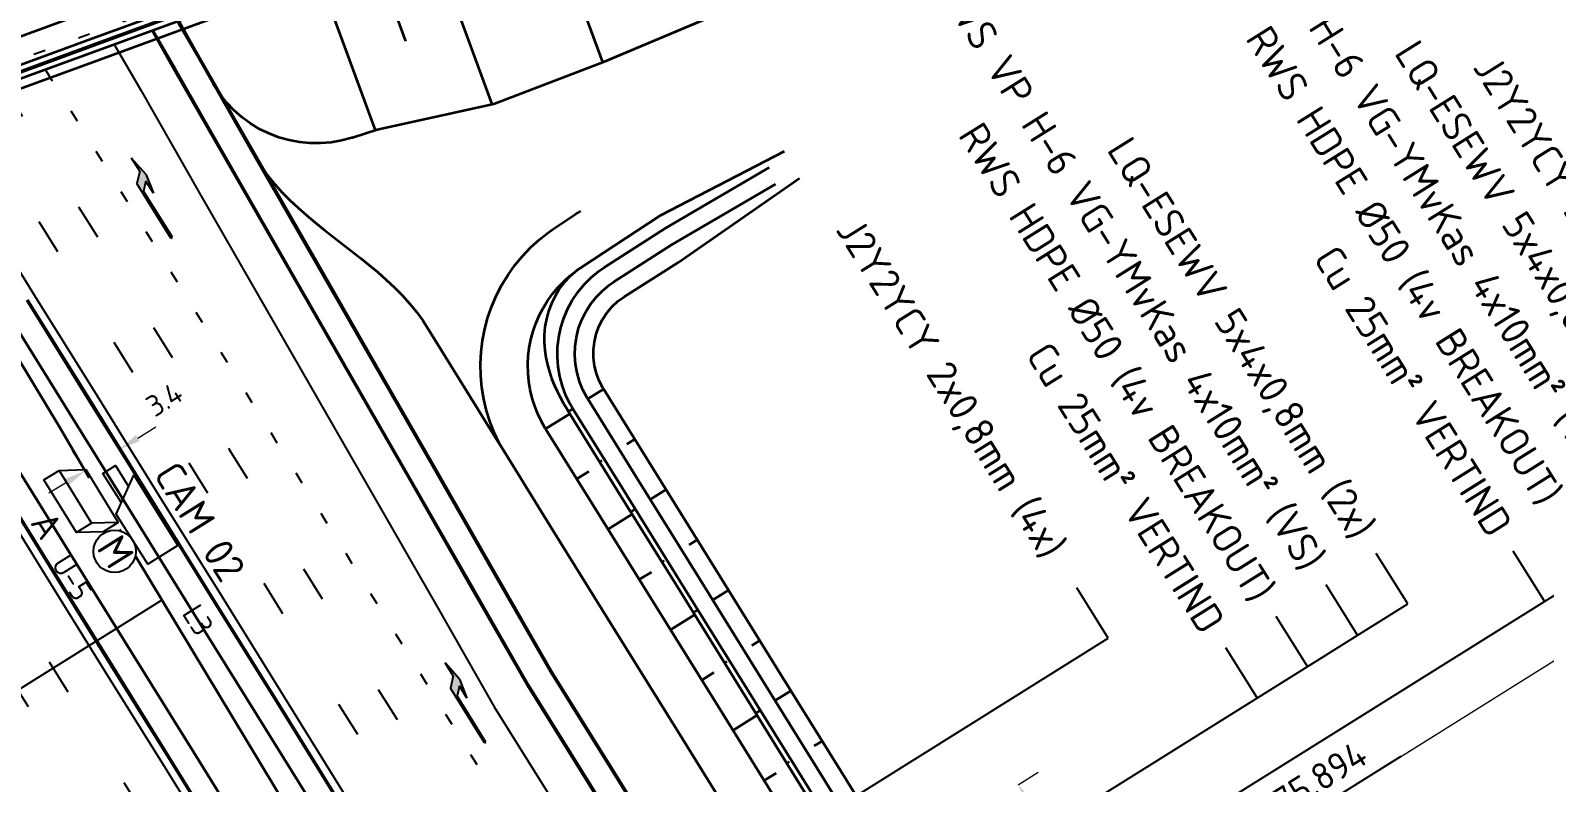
# Model space of a CAD drawing. Header units: metres. Extents: x 134219 to 139178, y 438661 to 444352.
# Drawn here: x 136133.1 to 136261, y 442018.9 to 442082.5 of the extents above; entities that cross this region are included whole.
import ezdxf
from ezdxf.enums import TextEntityAlignment as Align

# ---------------------------------------------------------------- set-up
doc = ezdxf.new("R2010")
doc.units = ezdxf.units.M
doc.linetypes.add('13strp', pattern=[4, 1, -3])
doc.linetypes.add('39strp', pattern=[12, 3, -9])
doc.layers.get('DEFPOINTS').update_dxf_attribs({"color": 193})
for name, color, linetype, lineweight in [('N-WE-AM-KILOMETRERING-S', 7, 'Continuous', 25), ('N-WE-KL-DATA-T18', 1, 'Continuous', 18), ('N-WE-KL-DATA-T25', 7, 'Continuous', 25), ('N-WE-KL-DATA_GLASVEZEL_HULPSTUK-S', 90, 'Continuous', 25), ('N-WE-KL-ET_LS_OV_KABEL-G', 10, 'KL-LS-OV-N', 35), ('N-WE-KL-ET_LS_OV_KABEL-M', 7, 'Continuous', 18), ('N-WE-KL-ET_LS_OV_KABEL-T25', 7, 'Continuous', 25), ('N-WE-KL-MONITORING-S', 10, 'Continuous', 25), ('N-WE-KL-MONITORING-T18', 1, 'Continuous', 25), ('Utd-geleiderail-nw', 8, 'glm a2ee v014$0$f2m40080', 35), ('Utd-ondergr-nw', 8, '13strp', 35), ('X-XX-AL-AANPIJLING-G', 7, 'Continuous', 18), ('X-XX-AL-AANPIJLING-S', 7, 'Continuous', 25)]:
    doc.layers.add(name, color=color, linetype=linetype, lineweight=lineweight)
doc.layers.add('N-WE-KL-MONITORING-T25', color=2, linetype='Continuous')
doc.layers.add('Utd-weg-nw', color=8, linetype='Continuous')
doc.styles.add('ISO18', font='NLCS-ISO.ttf')
doc.styles.add('ISO25', font='NLCS-ISO.ttf')
doc.styles.add('NLCS-ISO', font='NLCS-ISO.ttf')
doc.styles.add('NLCS_18', font='NLCS-ISO.ttf', dxfattribs={"height": 1.8})
doc.linetypes.add('glm a2ee v014$0$f2m40080', pattern='A,2,-1,[160,RTW.shx,S=0.5,R=0,X=0,Y=0],-1', length=4)
doc.linetypes.add('KL-LS-OV-N', pattern='A,4,-1,[103,NLCS.SHX,S=0.75,R=0,X=0,Y=0],-1,4,-1.5,["0V",Standard,S=1,R=0,X=0,Y=-0.5],-3', length=14.5)
doc.dimstyles.new('NLCS_t18_pijl_Dimension_l3_h1', dxfattribs={"dimtxt": 1.8, "dimasz": 1.8, "dimexe": 2, "dimexo": 2, "dimgap": 0.7, "dimtad": 1, "dimdec": 1, "dimzin": 0, "dimdsep": 46, "dimtxsty": 'NLCS_18', "dimcen": 2.5, "dimdle": 2, "dimclrd": 256, "dimclre": 256, "dimclrt": 256, "dimadec": 1, "dimazin": 0, "dimtfac": 1, "dimtdec": 1, "dimtofl": 0, "dimtmove": 1, "dimatfit": 0, "dimfxl": 0, "dimtolj": 1, "dimtzin": 0, "dimlwd": 18, "dimlwe": 18, "dimarcsym": 0})
doc.dimstyles.new('UTD', dxfattribs={"dimtxt": 1.8, "dimasz": 1.8, "dimexe": 0, "dimexo": 0, "dimgap": 0.5, "dimtad": 1, "dimdec": 1, "dimzin": 1, "dimdsep": 46, "dimtxsty": 'ISO18', "dimcen": 2.5, "dimclrd": 256, "dimclre": 256, "dimclrt": 1, "dimadec": 0, "dimazin": 0, "dimtfac": 1, "dimtdec": 1, "dimtmove": 0, "dimatfit": 3, "dimfxl": 0, "dimlwd": -1, "dimlwe": -1, "dimarcsym": 0})

# ---------------------------------------------------------------- blocks, each defined once
blk = doc.blocks.new('Dwm A2 aanvulling$0$pijlre_750')
blk.add_hatch(color=256).paths.add_polyline_path([(5.2, -0.38), (4, -0.38), (5.7, -0.68), (7.5, -0.38), (6.2, -0.38), (5.45, 0.37), (0, 0.37), (0, 0.23), (4.6, 0.23)])
for p, q in [((0, 0.37), (5.45, 0.37)), ((0, 0.37), (0, 0.23)), ((0, 0.23), (4.6, 0.23)), ((5.2, -0.38), (4.6, 0.23)), ((6.2, -0.38), (5.45, 0.37)), ((4, -0.38), (5.2, -0.38)), ((5.7, -0.68), (4, -0.38)), ((5.7, -0.68), (7.5, -0.38)), ((6.2, -0.38), (7.5, -0.38))]:
    blk.add_line(p, q)
blk = doc.blocks.new('SKL-MONITORING_CAMERA_TILT_PAN')
blk.add_lwpolyline([(-3.18, 2.66), (-6.1, 2.66), (-6.1, 3.91), (-4.01, 3.91)])
blk.add_lwpolyline([(2.4, 4.79), (2.4, 1.79), (-2.6, 1.79), (-4.6, 4.79)], close=True)
blk.add_circle((0, 0), 1.79)
at = {"style": 'NLCS-ISO'}
blk.add_text('M', height=2.5, dxfattribs=at).set_placement((-1.1, -1.19))
at = {"layer": 'N-WE-KL-MONITORING-T18', "linetype": 'ByBlock', "style": 'NLCS-ISO'}
blk.add_attdef('GROEPSNUMMER', text='', height=1.8, dxfattribs=at).set_placement((-8.1, -5.79), align=Align.RIGHT)
blk.add_attdef('FASE-AANSLUITING_1', (4.4, -5.79), '', height=1.8, dxfattribs=at)
at = {"layer": 'N-WE-KL-MONITORING-T18', "linetype": 'ByBlock', "style": 'NLCS-ISO', "flags": 1}
for tag, p in [('OMSCHRIJVING_LEGENDA', (-6.1, -13.32)), ('LEVERANCIER', (-6.1, -17.1)), ('LOCATIE', (-6.1, -20.89)), ('TYPE_CAMERA', (-6.1, -24.67)), ('TYPE_PAN/TIL/ZOOM', (-6.1, -28.46)), ('HOOGTE_CAMERAMAST', (-6.1, -32.24)), ('LENGTE_UITHOUDER', (-6.1, -36.02)), ('TYPE_CAMERAMAST', (-6.1, -39.81)), ('BPS-CODERING', (-6.1, -43.59)), ('VOEDINGSPUNT', (-6.1, -47.38)), ('POSITIE_X', (-6.1, -51.16)), ('POSITIE_Y', (-6.1, -54.95)), ('OVERIGE_OPMERKING(EN)_1', (-6.1, -58.73)), ('OVERIGE_OPMERKING(EN)_2', (-6.1, -62.52))]:
    blk.add_attdef(tag, p, '', height=1.8, dxfattribs=at)
at = {"layer": 'N-WE-KL-MONITORING-T25', "linetype": 'ByBlock', "style": 'NLCS-ISO'}
blk.add_attdef('CAMERA-NUMMER', text='', height=2.5, dxfattribs=at).set_placement((-1.85, 3.29), align=Align.MIDDLE)
blk = doc.blocks.new('*D258')
at = {"layer": 'DEFPOINTS', "color": 0, "transparency": 16777216}
for p in [(136140.65, 442047.1), (136137.74, 442045.29), (136137.74, 442045.29)]:
    blk.add_point(p, dxfattribs=at)
at = {"layer": 'N-WE-KL-ET_LS_OV_KABEL-M', "lineweight": 18, "transparency": 16777216}
for p, q in [((136140.65, 442047.1), (136139.59, 442048.8)), ((136137.74, 442045.29), (136136.68, 442046.99))]:
    blk.add_line(p, q, dxfattribs=at)
at = {"layer": 'N-WE-KL-ET_LS_OV_KABEL-M', "linetype": 'Continuous', "lineweight": 18, "transparency": 16777216}
for p, q in [((136142.18, 442048.05), (136143.71, 442049)), ((136136.21, 442044.34), (136134.68, 442043.4))]:
    blk.add_line(p, q, dxfattribs=at)
at = {"layer": 'N-WE-KL-ET_LS_OV_KABEL-M', "transparency": 16777216}
for points in [[(136142.02, 442048.3), (136142.33, 442047.8), (136140.65, 442047.1)], [(136136.05, 442044.6), (136136.37, 442044.09), (136137.74, 442045.29)]]:
    blk.add_solid(points, dxfattribs=at)
at = {"layer": 'N-WE-KL-ET_LS_OV_KABEL-M', "transparency": 16777216, "insert": (136144.43, 442051.33), "char_height": 1.8, "attachment_point": 5, "rotation": 31.8363, "style": 'NLCS_18'}
blk.add_mtext('\\A1;3.4', dxfattribs=at)
blk = doc.blocks.new('*D262')
at = {"layer": 'DEFPOINTS', "color": 0, "transparency": 16777216}
for p in [(136216.55, 442018.76), (136216.55, 442018.76), (136224.58, 442006.14)]:
    blk.add_point(p, dxfattribs=at)
at = {"layer": 'N-WE-KL-ET_LS_OV_KABEL-M', "lineweight": 18, "transparency": 16777216}
for p, q in [((136216.55, 442018.76), (136218.24, 442019.83)), ((136224.58, 442006.14), (136226.27, 442007.22))]:
    blk.add_line(p, q, dxfattribs=at)
at = {"layer": 'N-WE-KL-ET_LS_OV_KABEL-M', "linetype": 'Continuous', "lineweight": 18, "transparency": 16777216}
blk.add_line((136223.61, 442007.66), (136217.51, 442017.24), dxfattribs=at)
at = {"layer": 'N-WE-KL-ET_LS_OV_KABEL-M', "transparency": 16777216}
for points in [[(136217.77, 442017.4), (136217.26, 442017.08), (136216.55, 442018.76)], [(136223.86, 442007.82), (136223.36, 442007.5), (136224.58, 442006.14)]]:
    blk.add_solid(points, dxfattribs=at)
at = {"layer": 'N-WE-KL-ET_LS_OV_KABEL-M', "transparency": 16777216, "insert": (136221.91, 442013.31), "char_height": 1.8, "attachment_point": 5, "rotation": 302.4816, "style": 'NLCS_18'}
blk.add_mtext('\\A1;15.0', dxfattribs=at)
blk = doc.blocks.new('SKL-DATA_GLASVEZEL_KABELPUT_RECHTHOEKIG')
at = {"color": 0, "linetype": 'ByBlock'}
for points in [[(-3.75, -0.87), (-2.62, 1.08), (2.63, 1.08), (1.5, -0.87)], [(2.63, 1.08), (2.63, -0.42), (1.5, -2.37)], [(-3.75, -0.87), (1.5, -0.87), (1.5, -2.37), (-3.75, -2.37), (-3.75, -0.87)]]:
    blk.add_lwpolyline(points, dxfattribs=at)
at = {"layer": 'N-WE-KL-DATA-T18', "linetype": 'ByBlock', "style": 'NLCS-ISO', "flags": 1}
for tag, p in [('OMSCHRIJVING_LEGENDA', (-0.56, -8.32)), ('LOCATIE', (-0.56, -12.11)), ('TYPE_HANDHOLE', (-0.56, -15.89)), ('TYPE_GCO', (-0.56, -19.68)), ('BPS-CODERING', (-0.56, -23.46)), ('POSITIE_X', (-0.56, -27.24)), ('POSITIE_Y', (-0.56, -31.03)), ('OVERIGE_OPMERKING(EN)_1', (-0.56, -34.81)), ('OVERIGE_OPMERKING(EN)_2', (-0.56, -38.6))]:
    blk.add_attdef(tag, p, '', height=1.8, dxfattribs=at)
at = {"layer": 'N-WE-KL-DATA-T25', "linetype": 'ByBlock', "style": 'NLCS-ISO'}
blk.add_attdef('TYPE_SYMBOOL', text='', height=2.5, dxfattribs=at).set_placement((15.35, -0.13), align=Align.MIDDLE_CENTER)
blk = doc.blocks.new('SAL-AM_KILOMETRERING-SO (1)')
blk.add_lwpolyline([(10, 0), (19, 0), (37, 0)])
at = {"style": 'NLCS-ISO'}
blk.add_text('KM', height=2.25, dxfattribs=at).set_placement((21, 1))
blk.add_attdef('KM', (26, 1), '', height=2.25, dxfattribs=at)

msp = doc.modelspace()

# ---------------------------------------------------------------- linework, layer by layer
at = {"layer": 'N-WE-KL-ET_LS_OV_KABEL-G', "flags": 128}
for points, elevation in [([(136094.24, 442107.15), (136098.55, 442110.16), (136116.77, 442080.16), (136135.6, 442048.95), (136138.09, 442044.69)], 2), ([(136140.65, 442040.32), (136140.72, 442040.2)], 2.06), ([(136141.98, 442038.08), (136174.9, 441983.48), (136176.71, 441981.1), (136181.59, 441973.66), (136183.27, 441970.19)], 1.28)]:
    msp.add_lwpolyline(points, dxfattribs=dict(at, elevation=elevation))
at = {"layer": 'Utd-geleiderail-nw', "linetype": 'Continuous', "flags": 128}
for points in [[(136209.82, 441978.08), (136204.11, 441986.29), (136196.11, 441997.78), (136192.95, 442002.88), (136187.67, 442011.37), (136182.4, 442019.87), (136177.14, 442028.33), (136172.19, 442036.97), (136167.21, 442045.65), (136162.23, 442054.34), (136157.25, 442063.02), (136152.28, 442071.7), (136147.3, 442080.38), (136145.84, 442082.93), (136141.63, 442090.26), (136137.34, 442097.74), (136132.37, 442106.42)], [(136131.14, 442058.66), (136136.41, 442050.17), (136141.69, 442041.67), (136146.96, 442033.18), (136152.24, 442024.68), (136157.51, 442016.19), (136162.79, 442007.69), (136168.06, 441999.19), (136173.34, 441990.7), (136178.61, 441982.2), (136183.89, 441973.71), (136189.16, 441965.21), (136194.44, 441956.72), (136199.71, 441948.22), (136204.99, 441939.72), (136210.26, 441931.23), (136228.08, 441898.87)], [(136131.14, 442046.9), (136136.42, 442038.4), (136141.69, 442029.91), (136146.97, 442021.41), (136152.24, 442012.91), (136157.52, 442004.42), (136162.79, 441995.92), (136168.07, 441987.43), (136173.34, 441978.93), (136178.62, 441970.44), (136183.89, 441961.94), (136189.17, 441953.45), (136194.44, 441944.95), (136199.72, 441936.45), (136204.99, 441927.96), (136226.59, 441896.92)]]:
    msp.add_lwpolyline(points, dxfattribs=at)
at = {"layer": 'Utd-ondergr-nw', "linetype": 'Continuous'}
for p, q in [((136153.15, 442086.04), (136082.32, 442060.13)), ((136138.31, 442081.81), (136147.7, 442085.25)), ((136138.52, 442081.24), (136147.91, 442084.68)), ((136148.36, 442083.45), (136138.97, 442080.02)), ((136128.92, 442078.37), (136138.31, 442081.81)), ((136129.13, 442077.81), (136138.52, 442081.24)), ((136138.97, 442080.02), (136129.58, 442076.58))]:
    msp.add_line(p, q, dxfattribs=at)
at = {"layer": 'Utd-ondergr-nw', "linetype": 'Continuous', "flags": 128}
for points in [[(136160.32, 442073.46), (136162.42, 442074.12), (136172.27, 442076.3), (136181.61, 442079.87), (136190.84, 442083.76), (136200.06, 442087.66), (136207.97, 442091.17), (136209.22, 442091.73), (136218.37, 442095.81), (136221.15, 442097.03), (136227.56, 442099.82), (136234.36, 442102.79), (136236.74, 442103.82), (136245.93, 442107.8), (136255.11, 442111.82), (136264.29, 442115.84), (136273.47, 442119.86), (136282.63, 442123.91), (136287.3, 442125.96)], [(136181.46, 442079.81), (136176.58, 442093.15)], [(136076.11, 442061.45), (136081.19, 442063.31), (136090.58, 442066.74), (136099.97, 442070.18), (136108.42, 442073.27), (136109.36, 442073.62), (136118.76, 442077.05), (136128.15, 442080.49), (136137.54, 442083.92), (136146.93, 442087.36), (136155.42, 442090.47)], [(136172.11, 442076.26), (136167.19, 442089.71)], [(136077.58, 442059.06), (136082.14, 442060.73), (136091.53, 442064.16), (136100.92, 442067.6), (136109.37, 442070.69), (136110.31, 442071.03), (136119.7, 442074.47), (136129.09, 442077.9), (136138.48, 442081.34), (136147.87, 442084.78), (136156.8, 442088.04)], [(136164.84, 442081.58), (136162.49, 442087.99)], [(136162.26, 442074.07), (136157.79, 442086.27)], [(136143.45, 442082.4), (136145.27, 442079.21), (136150.25, 442070.53), (136155.23, 442061.85), (136160.21, 442053.17), (136165.18, 442044.49), (136170.16, 442035.81), (136175.14, 442027.13), (136180.41, 442018.64), (136185.69, 442010.14), (136190.96, 442001.64), (136196.24, 441993.15), (136201.51, 441984.65), (136206.79, 441976.16), (136212.06, 441967.66), (136217.34, 441959.17), (136222.61, 441950.67), (136227.89, 441942.17), (136233.16, 441933.68), (136238.44, 441925.18), (136243.71, 441916.69), (136248.99, 441908.19), (136254.26, 441899.7), (136259.54, 441891.2)], [(136143.51, 442082.42), (136145.33, 442079.25), (136150.31, 442070.57), (136155.29, 442061.89), (136160.27, 442053.21), (136165.24, 442044.53), (136170.22, 442035.85), (136175.2, 442027.17), (136180.47, 442018.67), (136185.75, 442010.18), (136191.02, 442001.68), (136196.3, 441993.19), (136201.57, 441984.69), (136206.85, 441976.19), (136212.12, 441967.7), (136217.4, 441959.2), (136222.67, 441950.71), (136227.95, 441942.21), (136233.22, 441933.72), (136238.5, 441925.22), (136243.77, 441916.73), (136249.05, 441908.23), (136254.32, 441899.73), (136259.6, 441891.24)], [(136145.59, 442083.18), (136147.19, 442080.4), (136148.57, 442077.98), (136152.16, 442071.72), (136157.14, 442063.04), (136162.12, 442054.36), (136167.1, 442045.68), (136172.07, 442037), (136177.05, 442028.32), (136182.33, 442019.82), (136187.6, 442011.33)], [(136160.33, 442073.44), (136160.26, 442073.42), (136159.4, 442073.19), (136158.52, 442073.04), (136157.63, 442072.97), (136156.73, 442072.97), (136155.84, 442073.06), (136154.97, 442073.22), (136154.1, 442073.46), (136153.27, 442073.78), (136152.47, 442074.17), (136151.7, 442074.64), (136150.98, 442075.17), (136150.31, 442075.76), (136149.69, 442076.4), (136149.14, 442077.11), (136148.65, 442077.85), (136148.57, 442077.98)], [(136152.16, 442071.72), (136152.64, 442070.95), (136153.18, 442070.21), (136153.75, 442069.5), (136154.38, 442068.81), (136155.03, 442068.15), (136155.72, 442067.51), (136156.43, 442066.88), (136157.17, 442066.27), (136157.92, 442065.66), (136158.68, 442065.06), (136159.45, 442064.47), (136160.21, 442063.87), (136160.97, 442063.28), (136161.72, 442062.67), (136162.46, 442062.06), (136163.17, 442061.43), (136163.86, 442060.79), (136164.52, 442060.13), (136165.14, 442059.44), (136165.72, 442058.73), (136166.25, 442057.99), (136166.73, 442057.22), (136172, 442048.72), (136173.24, 442046.74), (136177.28, 442040.23), (136182.55, 442031.73), (136187.83, 442023.24), (136193.1, 442014.74)], [(136176.63, 442048.85), (136176.29, 442049.45), (136175.98, 442050.1), (136175.71, 442050.76), (136175.5, 442051.44), (136175.33, 442052.13), (136175.21, 442052.84), (136175.15, 442053.55), (136175.13, 442054.26), (136175.17, 442054.98), (136175.25, 442055.69), (136175.39, 442056.39), (136175.58, 442057.08), (136175.81, 442057.75), (136176.09, 442058.41), (136176.42, 442059.04), (136176.8, 442059.65), (136177.21, 442060.23), (136177.67, 442060.78), (136178.16, 442061.29), (136178.69, 442061.77), (136179.25, 442062.21), (136179.54, 442062.41), (136186.36, 442066.89), (136196.8, 442072.31)], [(136178.94, 442050.54), (136178.72, 442050.91), (136178.35, 442051.66), (136178.05, 442052.44), (136177.83, 442053.25), (136177.69, 442054.07), (136177.63, 442054.91), (136177.64, 442055.74), (136177.74, 442056.57), (136177.91, 442057.39), (136178.17, 442058.19), (136178.49, 442058.96), (136178.89, 442059.69), (136179.36, 442060.39), (136179.89, 442061.03), (136180.48, 442061.62), (136181.13, 442062.16), (136181.58, 442062.47), (136186.77, 442065.78), (136195.53, 442070.92)], [(136180.19, 442051.36), (136180.14, 442051.45), (136179.78, 442052.13), (136179.5, 442052.83), (136179.29, 442053.56), (136179.16, 442054.31), (136179.1, 442055.07), (136179.13, 442055.83), (136179.24, 442056.59), (136179.42, 442057.33), (136179.69, 442058.04), (136180.02, 442058.72), (136180.43, 442059.37), (136180.9, 442059.97), (136181.43, 442060.51), (136182.02, 442061), (136182.39, 442061.26), (136187.28, 442064.37), (136196.05, 442069.51)], [(136181.52, 442052.21), (136181.47, 442052.29), (136181.16, 442052.88), (136180.92, 442053.52), (136180.76, 442054.17), (136180.68, 442054.84), (136180.67, 442055.51), (136180.75, 442056.19), (136180.9, 442056.84), (136181.13, 442057.48), (136181.44, 442058.08), (136181.81, 442058.64), (136182.25, 442059.16), (136182.74, 442059.61), (136183.26, 442059.99), (136187.83, 442062.89), (136198.08, 442070.02)], [(136173.24, 442046.74), (136172.75, 442047.58), (136172.32, 442048.48), (136171.95, 442049.41), (136171.64, 442050.37), (136171.41, 442051.34), (136171.25, 442052.32), (136171.15, 442053.32), (136171.13, 442054.32), (136171.18, 442055.32), (136171.3, 442056.31), (136171.49, 442057.29), (136171.75, 442058.26), (136172.08, 442059.2), (136172.48, 442060.12), (136172.94, 442061.01), (136173.46, 442061.86), (136174.04, 442062.67), (136174.68, 442063.44), (136175.37, 442064.16), (136176.11, 442064.83), (136176.9, 442065.45), (136177.3, 442065.73), (136179.17, 442066.98), (136179.61, 442067.24)], [(136179.54, 442062.41), (136179.26, 442062.21), (136178.71, 442061.75), (136178.22, 442061.23), (136177.79, 442060.67), (136177.43, 442060.06), (136177.12, 442059.43), (136176.88, 442058.78), (136176.7, 442058.12), (136176.58, 442057.45), (136176.52, 442056.78), (136176.52, 442056.12), (136176.56, 442055.48), (136176.65, 442054.85), (136176.78, 442054.24), (136176.95, 442053.65), (136177.14, 442053.09), (136177.36, 442052.55), (136177.6, 442052.03), (136177.85, 442051.52), (136178.12, 442051.04), (136178.4, 442050.57), (136178.67, 442050.11), (136182.71, 442043.6), (136187.99, 442035.11), (136193.26, 442026.61), (136198.54, 442018.12)], [(136132.82, 442059.71), (136138.09, 442051.21), (136143.37, 442042.72), (136148.64, 442034.22), (136153.92, 442025.73), (136159.19, 442017.23), (136164.47, 442008.73), (136169.74, 442000.24), (136175.02, 441991.74), (136180.29, 441983.25), (136185.57, 441974.75), (136190.84, 441966.26), (136196.12, 441957.76), (136201.39, 441949.27), (136206.67, 441940.77), (136211.94, 441932.27), (136217.22, 441923.78), (136222.49, 441915.28), (136227.77, 441906.79), (136233.04, 441898.29), (136238.32, 441889.8)], [(136132.88, 442059.74), (136138.15, 442051.25), (136143.43, 442042.75), (136148.7, 442034.26), (136153.98, 442025.76), (136159.25, 442017.27), (136164.53, 442008.77), (136169.8, 442000.28), (136175.08, 441991.78), (136180.35, 441983.28), (136185.63, 441974.79), (136190.9, 441966.29), (136196.18, 441957.8), (136201.45, 441949.3), (136206.73, 441940.81), (136212, 441932.31), (136217.28, 441923.82), (136222.55, 441915.32), (136227.83, 441906.82), (136233.1, 441898.33), (136238.38, 441889.83)], [(136180.19, 442051.36), (136181.53, 442052.19)], [(136180.19, 442051.36), (136184.37, 442044.63), (136189.65, 442036.14), (136194.92, 442027.64), (136200.2, 442019.15), (136205.47, 442010.65), (136210.75, 442002.16), (136216.02, 441993.66), (136221.3, 441985.16), (136226.57, 441976.67), (136231.85, 441968.17), (136237.12, 441959.68), (136242.4, 441951.18), (136247.67, 441942.69), (136252.95, 441934.19), (136258.22, 441925.7), (136263.5, 441917.2), (136268.77, 441908.7), (136274.05, 441900.21), (136279.32, 441891.71)], [(136181.52, 442052.21), (136185.71, 442045.46), (136190.98, 442036.97), (136196.26, 442028.47), (136201.53, 442019.98), (136204.82, 442014.69)], [(136178.67, 442050.11), (136176.63, 442048.85)], [(136178.94, 442050.54), (136178.56, 442050.3)], [(136178.94, 442050.54), (136183.1, 442043.84), (136188.37, 442035.35), (136193.65, 442026.85), (136198.92, 442018.36), (136204.2, 442009.86), (136209.47, 442001.36), (136214.75, 441992.87), (136220.02, 441984.37), (136225.3, 441975.88), (136230.57, 441967.38), (136235.85, 441958.89), (136241.12, 441950.39), (136246.4, 441941.9), (136251.67, 441933.4), (136256.95, 441924.9), (136262.22, 441916.41), (136267.5, 441907.91), (136272.77, 441899.42), (136278.05, 441890.92)], [(136176.63, 442048.85), (136180.68, 442042.34), (136185.95, 442033.84), (136191.23, 442025.35), (136196.5, 442016.85), (136201.78, 442008.36), (136207.05, 441999.86), (136212.33, 441991.37), (136217.6, 441982.87), (136222.88, 441974.37), (136228.15, 441965.88), (136233.43, 441957.38), (136238.7, 441948.89), (136243.97, 441940.39), (136249.25, 441931.9), (136254.52, 441923.4), (136259.8, 441914.9), (136265.07, 441906.41), (136270.35, 441897.91), (136275.62, 441889.42)], [(136183.5, 442047.53), (136184.17, 442047.95)], [(136181.38, 442046.17), (136181.19, 442046.06)], [(136129.4, 442045.82), (136134.68, 442037.32), (136139.95, 442028.82), (136145.23, 442020.33), (136150.5, 442011.83), (136155.78, 442003.34), (136161.05, 441994.84), (136166.33, 441986.35), (136171.6, 441977.85), (136176.88, 441969.36), (136182.15, 441960.86), (136187.43, 441952.36), (136192.7, 441943.87), (136197.98, 441935.37), (136203.25, 441926.88), (136208.53, 441918.38), (136213.8, 441909.89), (136219.08, 441901.39), (136224.35, 441892.9)], [(136129.46, 442045.85), (136134.74, 442037.36), (136140.01, 442028.86), (136145.29, 442020.37), (136150.56, 442011.87), (136155.84, 442003.37), (136161.11, 441994.88), (136166.39, 441986.38), (136171.66, 441977.89), (136176.94, 441969.39), (136182.21, 441960.9), (136187.49, 441952.4), (136192.76, 441943.91), (136198.04, 441935.41), (136203.31, 441926.91), (136208.59, 441918.42), (136213.86, 441909.92), (136219.14, 441901.43), (136224.41, 441892.93)], [(136180.29, 442045.23), (136179.27, 442044.6)], [(136185.47, 442042.87), (136186.81, 442043.7)], [(136183.95, 442041.62), (136181.91, 442040.35)], [(136184.21, 442042.05), (136183.83, 442041.81)], [(136188.77, 442039.03), (136189.44, 442039.45)], [(136186.66, 442037.68), (136186.47, 442037.56)], [(136185.57, 442036.74), (136184.55, 442036.1)], [(136190.74, 442034.37), (136192.08, 442035.2)], [(136189.49, 442033.55), (136189.11, 442033.31)], [(136189.22, 442033.12), (136187.18, 442031.86)], [(136194.05, 442030.54), (136194.72, 442030.95)], [(136190.84, 442028.24), (136189.82, 442027.61)], [(136191.93, 442029.18), (136191.74, 442029.06)], [(136196.02, 442025.88), (136197.36, 442026.71)], [(136194.5, 442024.63), (136192.46, 442023.36)], [(136194.76, 442025.05), (136194.38, 442024.82)], [(136199.32, 442022.04), (136199.99, 442022.46)], [(136197.21, 442020.69), (136197.02, 442020.57)], [(136196.12, 442019.75), (136195.1, 442019.11)]]:
    msp.add_lwpolyline(points, dxfattribs=at)
at = {"layer": 'Utd-weg-nw', "linetype": '13strp', "flags": 128}
for points in [[(136077.07, 442059.88), (136081.81, 442061.62), (136091.2, 442065.05), (136100.59, 442068.49), (136109.04, 442071.58), (136109.98, 442071.92), (136119.37, 442075.36), (136128.77, 442078.8), (136138.16, 442082.23), (136147.55, 442085.67), (136156.32, 442088.88)], [(136134.43, 442079.1), (136137.39, 442074.32), (136142.67, 442065.82), (136147.94, 442057.33), (136153.22, 442048.83), (136158.49, 442040.34), (136163.77, 442031.84), (136169.04, 442023.35), (136174.32, 442014.85), (136179.59, 442006.35), (136184.87, 441997.86), (136190.14, 441989.36), (136195.42, 441980.87), (136200.69, 441972.37), (136205.97, 441963.88), (136211.24, 441955.38), (136216.52, 441946.89), (136221.79, 441938.39), (136227.07, 441929.89), (136232.34, 441921.4), (136237.62, 441912.9), (136242.89, 441904.41), (136248.17, 441895.91), (136253.44, 441887.42), (136258.72, 441878.92), (136263.99, 441870.43), (136269.27, 441861.93), (136274.54, 441853.43), (136279.82, 441844.94), (136285.09, 441836.44), (136290.37, 441827.95), (136295.64, 441819.45), (136300.92, 441810.96), (136306.19, 441802.46), (136311.47, 441793.97), (136316.74, 441785.47), (136322.02, 441776.97), (136327.29, 441768.48), (136332.57, 441759.98), (136337.84, 441751.49), (136343.12, 441742.99), (136348.39, 441734.5), (136353.67, 441726), (136358.94, 441717.5), (136364.22, 441709.01), (136369.49, 441700.51), (136374.77, 441692.02), (136380.04, 441683.52), (136385.32, 441675.03), (136390.59, 441666.53), (136395.87, 441658.04), (136401.14, 441649.54), (136406.42, 441641.04), (136411.69, 441632.55), (136416.97, 441624.05), (136422.24, 441615.56), (136427.52, 441607.06), (136432.79, 441598.57)]]:
    msp.add_lwpolyline(points, dxfattribs=at)
at = {"layer": 'Utd-weg-nw', "linetype": 'Continuous', "flags": 128}
for points in [[(136140.26, 442081.23), (136142.43, 442077.44), (136147.41, 442068.76), (136152.38, 442060.08), (136157.36, 442051.4), (136162.34, 442042.72), (136167.32, 442034.04), (136172.29, 442025.36), (136177.57, 442016.87), (136182.84, 442008.37), (136188.12, 441999.88), (136193.39, 441991.38), (136198.67, 441982.89), (136203.94, 441974.39), (136209.22, 441965.89), (136214.49, 441957.4), (136219.77, 441948.9), (136225.04, 441940.41), (136230.32, 441931.91), (136235.59, 441923.42), (136240.87, 441914.92), (136246.14, 441906.43), (136251.42, 441897.93), (136256.69, 441889.43)], [(136128.2, 442068.61), (136133.47, 442060.11), (136138.75, 442051.62), (136144.02, 442043.12), (136149.3, 442034.63), (136154.57, 442026.13), (136159.85, 442017.64), (136165.12, 442009.14), (136170.4, 442000.64), (136175.67, 441992.15), (136180.95, 441983.65), (136186.22, 441975.16), (136191.5, 441966.66), (136196.77, 441958.17), (136202.05, 441949.67), (136207.32, 441941.18), (136212.6, 441932.68), (136217.87, 441924.18), (136223.15, 441915.69), (136228.42, 441907.19), (136233.7, 441898.7), (136238.97, 441890.2)], [(136128.81, 442045.45), (136134.08, 442036.95), (136139.36, 442028.46), (136144.63, 442019.96), (136149.91, 442011.46), (136155.18, 442002.97), (136160.46, 441994.47), (136165.73, 441985.98), (136171.01, 441977.48), (136176.28, 441968.99), (136181.56, 441960.49), (136186.83, 441952), (136192.11, 441943.5), (136197.38, 441935), (136202.66, 441926.51), (136207.93, 441918.01), (136213.21, 441909.52), (136218.48, 441901.02), (136223.76, 441892.53)]]:
    msp.add_lwpolyline(points, dxfattribs=at)
at = {"layer": 'Utd-weg-nw', "linetype": '39strp', "flags": 128}
for points in [[(136130.85, 442077.79), (136134.23, 442072.35), (136139.51, 442063.86), (136144.78, 442055.36), (136150.05, 442046.87), (136155.33, 442038.37), (136160.6, 442029.88), (136165.88, 442021.38), (136171.15, 442012.89), (136176.43, 442004.39), (136181.7, 441995.89), (136186.98, 441987.4), (136192.25, 441978.9), (136197.53, 441970.41), (136202.8, 441961.91), (136208.08, 441953.42), (136213.35, 441944.92), (136218.63, 441936.43), (136223.9, 441927.93), (136229.18, 441919.43), (136234.45, 441910.94), (136239.73, 441902.44), (136245, 441893.95), (136250.28, 441885.45), (136255.55, 441876.96), (136260.83, 441868.46), (136266.1, 441859.96), (136271.38, 441851.47), (136276.65, 441842.97), (136281.93, 441834.48), (136287.2, 441825.98), (136292.48, 441817.49), (136297.75, 441808.99), (136303.03, 441800.5), (136308.3, 441792), (136313.58, 441783.5), (136318.85, 441775.01), (136324.13, 441766.51), (136329.4, 441758.02), (136334.68, 441749.52), (136339.95, 441741.03), (136345.23, 441732.53), (136350.5, 441724.04), (136355.78, 441715.54), (136361.05, 441707.04), (136366.33, 441698.55), (136371.6, 441690.05), (136376.88, 441681.56), (136382.15, 441673.06), (136387.43, 441664.57), (136392.7, 441656.07), (136397.98, 441647.58), (136403.25, 441639.08), (136408.53, 441630.58), (136413.8, 441622.09), (136419.08, 441613.59), (136424.35, 441605.1), (136429.63, 441596.6)], [(136127.5, 442076.56), (136131.26, 442070.51), (136136.53, 442062.01), (136141.81, 442053.52), (136147.08, 442045.02), (136152.36, 442036.53), (136157.63, 442028.03), (136162.91, 442019.53), (136168.18, 442011.04), (136173.46, 442002.54), (136178.73, 441994.05), (136184.01, 441985.55), (136189.28, 441977.06), (136194.56, 441968.56), (136199.83, 441960.07), (136205.11, 441951.57), (136210.38, 441943.07), (136215.66, 441934.58), (136220.93, 441926.08), (136226.21, 441917.59), (136231.48, 441909.09), (136236.76, 441900.6), (136242.03, 441892.1), (136247.31, 441883.61), (136252.58, 441875.11), (136257.86, 441866.61), (136263.13, 441858.12), (136268.4, 441849.62), (136273.68, 441841.13), (136278.95, 441832.63), (136284.23, 441824.14), (136289.5, 441815.64), (136294.78, 441807.15), (136300.05, 441798.65), (136305.33, 441790.15), (136310.6, 441781.66), (136315.88, 441773.16), (136321.15, 441764.67), (136326.43, 441756.17), (136331.7, 441747.68), (136336.98, 441739.18), (136342.25, 441730.68), (136347.53, 441722.19), (136352.8, 441713.69), (136358.08, 441705.2), (136363.35, 441696.7), (136368.63, 441688.21), (136373.9, 441679.71), (136379.18, 441671.22), (136384.45, 441662.72), (136389.73, 441654.22), (136395, 441645.73), (136400.28, 441637.23), (136405.55, 441628.74), (136410.83, 441620.24), (136416.1, 441611.75), (136421.38, 441603.25), (136426.65, 441594.76)], [(136109.37, 442069.93), (136109.93, 442069.03), (136115.2, 442060.54), (136120.47, 442052.04), (136125.75, 442043.55), (136131.02, 442035.05), (136136.3, 442026.56), (136141.57, 442018.06), (136146.85, 442009.57), (136152.12, 442001.07), (136157.4, 441992.57), (136162.67, 441984.08), (136167.95, 441975.58), (136173.22, 441967.09), (136178.5, 441958.59), (136183.77, 441950.1), (136189.05, 441941.6), (136194.32, 441933.1), (136199.6, 441924.61), (136204.87, 441916.11), (136210.15, 441907.62), (136215.42, 441899.12), (136220.7, 441890.63), (136225.97, 441882.13), (136231.25, 441873.64), (136236.52, 441865.14), (136241.8, 441856.64), (136247.07, 441848.15), (136252.35, 441839.65), (136257.62, 441831.16), (136262.9, 441822.66), (136268.17, 441814.17), (136273.45, 441805.67), (136278.72, 441797.18), (136284, 441788.68), (136289.27, 441780.18), (136294.55, 441771.69), (136299.82, 441763.19), (136305.1, 441754.7), (136310.37, 441746.2), (136315.65, 441737.71), (136320.92, 441729.21), (136326.2, 441720.72), (136331.47, 441712.22), (136336.75, 441703.72), (136342.02, 441695.23), (136347.3, 441686.73), (136352.57, 441678.24), (136357.85, 441669.74), (136363.12, 441661.25), (136368.4, 441652.75), (136373.67, 441644.25), (136378.95, 441635.76), (136384.22, 441627.26), (136389.5, 441618.77), (136394.77, 441610.27), (136400.05, 441601.78), (136405.32, 441593.28), (136410.6, 441584.79), (136415.87, 441576.29), (136421.15, 441567.79), (136426.42, 441559.3), (136431.7, 441550.8), (136436.97, 441542.31), (136442.25, 441533.81), (136447.52, 441525.32), (136452.8, 441516.82), (136458.07, 441508.33), (136463.35, 441499.83), (136468.62, 441491.33), (136473.9, 441482.84), (136479.17, 441474.34), (136484.45, 441465.85), (136489.72, 441457.35), (136495, 441448.86), (136500.27, 441440.36), (136505.55, 441431.87), (136510.82, 441423.37), (136516.1, 441414.87), (136521.37, 441406.38), (136526.64, 441397.88), (136531.92, 441389.39), (136537.19, 441380.89), (136542.47, 441372.4), (136547.74, 441363.9), (136553.02, 441355.4), (136558.29, 441346.91), (136563.57, 441338.41), (136568.84, 441329.92), (136574.12, 441321.42), (136579.39, 441312.93), (136584.67, 441304.43), (136589.94, 441295.94), (136595.22, 441287.44), (136600.49, 441278.94), (136605.77, 441270.45), (136611.04, 441261.95), (136616.32, 441253.46), (136621.59, 441244.96), (136626.87, 441236.47), (136632.14, 441227.97), (136637.42, 441219.48), (136642.69, 441210.98), (136647.97, 441202.48), (136653.24, 441193.99), (136658.52, 441185.49), (136663.79, 441177), (136669.07, 441168.5), (136674.34, 441160.01), (136679.62, 441151.51), (136684.89, 441143.02), (136690.17, 441134.52), (136695.44, 441126.02), (136700.72, 441117.53), (136705.99, 441109.03), (136711.27, 441100.54), (136716.54, 441092.04), (136721.82, 441083.55), (136726.27, 441076.38), (136727.09, 441075.05), (136732.37, 441066.55), (136737.65, 441058.06), (136742.95, 441049.56), (136748.25, 441041.07), (136753.57, 441032.58), (136758.91, 441024.1), (136764.28, 441015.63), (136769.67, 441007.17), (136775.09, 440998.73), (136780.54, 440990.3), (136786.03, 440981.89), (136791.55, 440973.51), (136797.13, 440965.15), (136802.74, 440956.81), (136805.57, 440952.65), (136808.41, 440948.5), (136814.13, 440940.23), (136817.07, 440936.02), (136819.9, 440931.99), (136825.73, 440923.78), (136831.61, 440915.62), (136837.55, 440907.5), (136843.54, 440899.41), (136849.59, 440891.37), (136855.69, 440883.36), (136861.84, 440875.4), (136868.05, 440867.48), (136874.3, 440859.6), (136880.61, 440851.76), (136886.98, 440843.96), (136893.39, 440836.21), (136899.86, 440828.5), (136906.37, 440820.83), (136912.94, 440813.21), (136919.56, 440805.63), (136926.23, 440798.09), (136932.95, 440790.6), (136939.72, 440783.15), (136941.33, 440781.4), (136946.53, 440775.75), (136953.4, 440768.4), (136960.3, 440761.09), (136967.24, 440753.82), (136974.22, 440746.59), (136981.22, 440739.4), (136988.26, 440732.23), (136995.32, 440725.1), (137002.41, 440718), (137009.51, 440710.92), (137016.63, 440703.87), (137023.77, 440696.83), (137030.91, 440689.81), (137038.07, 440682.81), (137045.23, 440675.82), (137046.66, 440674.42), (137052.39, 440668.83), (137058.86, 440662.52), (137059.55, 440661.85), (137066.71, 440654.87), (137073.88, 440647.89), (137081.04, 440640.91), (137088.2, 440633.93), (137095.36, 440626.95), (137100.37, 440622.07), (137102.52, 440619.97), (137109.68, 440612.99), (137116.84, 440606.01), (137124.01, 440599.03), (137131.17, 440592.05), (137138.33, 440585.07), (137145.49, 440578.09), (137152.65, 440571.11), (137159.81, 440564.14), (137166.97, 440557.16), (137174.14, 440550.18), (137181.3, 440543.2), (137188.46, 440536.22), (137195.62, 440529.24), (137202.78, 440522.26), (137209.94, 440515.28), (137217.1, 440508.3), (137224.27, 440501.32), (137231.43, 440494.34), (137238.59, 440487.36), (137245.75, 440480.38), (137252.91, 440473.4), (137260.07, 440466.42), (137267.24, 440459.44), (137274.4, 440452.46), (137281.56, 440445.48), (137288.72, 440438.5), (137295.88, 440431.53), (137303.04, 440424.55), (137310.2, 440417.57), (137317.37, 440410.59), (137324.53, 440403.61), (137331.69, 440396.63), (137338.85, 440389.65), (137340.48, 440388.06), (137346.01, 440382.67), (137353.17, 440375.69), (137360.33, 440368.71), (137367.5, 440361.73), (137374.66, 440354.75), (137381.82, 440347.77), (137388.98, 440340.79), (137396.14, 440333.81), (137403.3, 440326.83), (137410.46, 440319.85), (137417.63, 440312.87), (137424.79, 440305.89), (137431.95, 440298.92), (137439.11, 440291.94), (137446.27, 440284.96), (137453.43, 440277.98), (137460.59, 440271), (137467.76, 440264.02), (137474.92, 440257.04), (137482.08, 440250.06), (137489.24, 440243.08), (137496.4, 440236.1), (137503.56, 440229.12), (137510.73, 440222.14), (137517.89, 440215.16), (137525.05, 440208.18), (137532.21, 440201.2), (137539.37, 440194.22), (137546.53, 440187.24), (137550.76, 440183.13), (137553.69, 440180.26), (137560.86, 440173.28), (137568.02, 440166.3), (137575.18, 440159.33), (137582.34, 440152.35), (137589.5, 440145.37), (137596.66, 440138.39), (137603.82, 440131.41), (137610.99, 440124.43), (137618.15, 440117.45), (137625.31, 440110.47), (137632.47, 440103.49), (137639.63, 440096.51), (137646.79, 440089.53), (137653.95, 440082.55), (137661.12, 440075.57), (137668.28, 440068.59), (137675.44, 440061.61), (137682.6, 440054.63), (137689.76, 440047.65), (137696.92, 440040.67), (137697.5, 440040.12), (137704.09, 440033.69), (137711.25, 440026.72), (137718.41, 440019.74), (137725.57, 440012.76), (137732.73, 440005.78), (137739.89, 439998.8), (137747.05, 439991.82), (137754.22, 439984.84), (137761.38, 439977.86), (137768.54, 439970.88), (137775.7, 439963.9), (137782.86, 439956.92), (137790.02, 439949.94), (137797.18, 439942.96), (137804.35, 439935.98), (137811.51, 439929), (137818.67, 439922.02), (137825.83, 439915.04), (137832.99, 439908.06), (137840.15, 439901.08), (137847.31, 439894.1), (137854.48, 439887.13), (137861.64, 439880.15), (137868.8, 439873.17), (137875.96, 439866.19)], [(136106.01, 442068.7), (136106.95, 442067.19), (136112.23, 442058.69), (136117.5, 442050.2), (136122.78, 442041.7), (136128.05, 442033.21), (136133.33, 442024.71), (136138.6, 442016.21), (136143.88, 442007.72), (136149.15, 441999.22), (136154.43, 441990.73), (136159.7, 441982.23), (136164.98, 441973.74), (136170.25, 441965.24), (136175.53, 441956.75), (136180.8, 441948.25), (136186.08, 441939.75), (136191.35, 441931.26), (136196.63, 441922.76), (136201.9, 441914.27), (136207.18, 441905.77), (136212.45, 441897.28), (136217.73, 441888.78), (136223, 441880.29), (136228.28, 441871.79), (136233.55, 441863.29), (136238.82, 441854.8), (136244.1, 441846.3), (136249.37, 441837.81), (136254.65, 441829.31), (136259.92, 441820.82), (136265.2, 441812.32), (136270.47, 441803.82), (136275.75, 441795.33), (136281.02, 441786.83), (136286.3, 441778.34), (136291.57, 441769.84), (136296.85, 441761.35), (136302.12, 441752.85), (136307.4, 441744.36), (136312.67, 441735.86), (136317.95, 441727.36), (136323.22, 441718.87), (136328.5, 441710.37), (136333.77, 441701.88), (136339.05, 441693.38), (136344.32, 441684.89), (136349.6, 441676.39), (136354.87, 441667.9), (136360.15, 441659.4), (136365.42, 441650.9), (136370.7, 441642.41), (136375.97, 441633.91), (136381.25, 441625.42), (136386.52, 441616.92), (136391.8, 441608.43), (136397.07, 441599.93), (136402.35, 441591.44), (136407.62, 441582.94), (136412.9, 441574.44), (136418.17, 441565.95), (136423.45, 441557.45), (136428.72, 441548.96), (136434, 441540.46), (136439.27, 441531.97), (136444.55, 441523.47), (136449.82, 441514.97), (136455.1, 441506.48), (136460.37, 441497.98), (136465.65, 441489.49), (136470.92, 441480.99), (136476.2, 441472.5), (136481.47, 441464), (136486.75, 441455.51), (136492.02, 441447.01), (136497.3, 441438.51), (136502.57, 441430.02), (136507.85, 441421.52), (136513.12, 441413.03), (136518.4, 441404.53), (136523.67, 441396.04), (136528.95, 441387.54), (136534.22, 441379.05), (136539.5, 441370.55), (136544.77, 441362.05), (136550.05, 441353.56), (136555.32, 441345.06), (136560.6, 441336.57), (136565.87, 441328.07), (136571.15, 441319.58), (136576.42, 441311.08), (136581.7, 441302.59), (136586.97, 441294.09), (136592.25, 441285.59), (136597.52, 441277.1), (136602.8, 441268.6), (136608.07, 441260.11), (136613.35, 441251.61), (136618.62, 441243.12), (136623.9, 441234.62), (136629.17, 441226.12), (136634.45, 441217.63), (136639.72, 441209.13), (136644.99, 441200.64), (136650.27, 441192.14), (136655.54, 441183.65), (136660.82, 441175.15), (136666.09, 441166.66), (136671.37, 441158.16), (136676.64, 441149.66), (136681.92, 441141.17), (136687.19, 441132.67), (136692.47, 441124.18), (136697.74, 441115.68), (136703.02, 441107.19), (136708.29, 441098.69), (136713.57, 441090.2), (136718.84, 441081.7), (136723.29, 441074.53), (136724.12, 441073.2), (136729.4, 441064.71), (136734.68, 441056.21), (136739.98, 441047.71), (136745.28, 441039.21), (136750.61, 441030.72), (136755.95, 441022.23), (136761.32, 441013.75), (136766.72, 441005.29), (136772.14, 440996.83), (136777.6, 440988.39), (136783.1, 440979.98), (136788.64, 440971.58), (136794.22, 440963.2), (136799.85, 440954.85), (136802.68, 440950.68), (136805.52, 440946.52), (136811.25, 440938.23), (136814.2, 440934.01), (136817.04, 440929.97), (136822.88, 440921.75), (136828.78, 440913.57), (136834.73, 440905.42), (136840.74, 440897.32), (136846.8, 440889.26), (136852.91, 440881.23), (136859.08, 440873.25), (136865.3, 440865.31), (136871.57, 440857.41), (136877.89, 440849.56), (136884.27, 440841.74), (136890.7, 440833.97), (136897.18, 440826.24), (136903.71, 440818.56), (136910.3, 440810.91), (136916.93, 440803.32), (136923.62, 440795.76), (136930.35, 440788.25), (136937.14, 440780.79), (136938.75, 440779.03), (136943.97, 440773.37), (136950.85, 440766), (136957.76, 440758.68), (136964.72, 440751.4), (136971.7, 440744.15), (136978.72, 440736.95), (136985.77, 440729.78), (136992.84, 440722.64), (136999.93, 440715.53), (137007.04, 440708.44), (137014.17, 440701.38), (137021.31, 440694.34), (137028.46, 440687.32), (137035.62, 440680.31), (137042.78, 440673.31), (137044.22, 440671.91), (137049.95, 440666.32), (137056.42, 440660.02), (137057.11, 440659.34), (137064.27, 440652.36), (137071.43, 440645.38), (137078.59, 440638.4), (137085.76, 440631.42), (137092.92, 440624.44), (137097.93, 440619.56), (137100.08, 440617.46), (137107.24, 440610.49), (137114.4, 440603.51), (137121.56, 440596.53), (137128.72, 440589.55), (137135.89, 440582.57), (137143.05, 440575.59), (137150.21, 440568.61), (137157.37, 440561.63), (137164.53, 440554.65), (137171.69, 440547.67), (137178.85, 440540.69), (137186.02, 440533.71), (137193.18, 440526.73), (137200.34, 440519.75), (137207.5, 440512.77), (137214.66, 440505.79), (137221.82, 440498.81), (137228.98, 440491.83), (137236.15, 440484.85), (137243.31, 440477.88), (137250.47, 440470.9), (137257.63, 440463.92), (137264.79, 440456.94), (137271.95, 440449.96), (137279.12, 440442.98), (137286.28, 440436), (137293.44, 440429.02), (137300.6, 440422.04), (137307.76, 440415.06), (137314.92, 440408.08), (137322.08, 440401.1), (137329.25, 440394.12), (137336.41, 440387.14), (137338.03, 440385.56), (137343.57, 440380.16), (137350.73, 440373.18), (137357.89, 440366.2), (137365.05, 440359.22), (137372.21, 440352.24), (137379.38, 440345.26), (137386.54, 440338.29), (137393.7, 440331.31), (137400.86, 440324.33), (137408.02, 440317.35), (137415.18, 440310.37), (137422.34, 440303.39), (137429.51, 440296.41), (137436.67, 440289.43), (137443.83, 440282.45), (137450.99, 440275.47), (137458.15, 440268.49), (137465.31, 440261.51), (137472.48, 440254.53), (137479.64, 440247.55), (137486.8, 440240.57), (137493.96, 440233.59), (137501.12, 440226.61), (137508.28, 440219.63), (137515.44, 440212.65), (137522.61, 440205.68), (137529.77, 440198.7), (137536.93, 440191.72), (137544.09, 440184.74), (137548.32, 440180.62), (137551.25, 440177.76), (137558.41, 440170.78), (137565.57, 440163.8), (137572.74, 440156.82), (137579.9, 440149.84), (137587.06, 440142.86), (137594.22, 440135.88), (137601.38, 440128.9), (137608.54, 440121.92), (137615.7, 440114.94), (137622.87, 440107.96), (137630.03, 440100.98), (137637.19, 440094), (137644.35, 440087.02), (137651.51, 440080.04), (137658.67, 440073.07), (137665.84, 440066.09), (137673, 440059.11), (137680.16, 440052.13), (137687.32, 440045.15), (137694.48, 440038.17), (137695.05, 440037.61), (137701.64, 440031.19), (137708.8, 440024.21), (137715.97, 440017.23), (137723.13, 440010.25), (137730.29, 440003.27), (137737.45, 439996.29), (137744.61, 439989.31), (137751.77, 439982.33), (137758.93, 439975.35), (137766.1, 439968.37), (137773.26, 439961.39), (137780.42, 439954.41), (137787.58, 439947.43), (137794.74, 439940.45), (137801.9, 439933.48), (137809.06, 439926.5), (137816.23, 439919.52), (137823.39, 439912.54), (137830.55, 439905.56), (137837.71, 439898.58), (137844.87, 439891.6), (137852.03, 439884.62), (137859.2, 439877.64), (137866.36, 439870.66), (137873.52, 439863.68)]]:
    msp.add_lwpolyline(points, dxfattribs=at)
at = {"layer": 'X-XX-AL-AANPIJLING-S'}
for p, q in [((136205.16, 441999.32), (136277.97, 442044.88)), ((136261.02, 442034.27), (136258.36, 442038.51)), ((136249.46, 442034.06), (136246.8, 442038.3)), ((136224.15, 442031.15), (136221.5, 442035.39)), ((136245.22, 442031.41), (136242.56, 442035.65)), ((136144.21, 442034.37), (136053.26, 441977.45)), ((136240.98, 442028.75), (136238.33, 442032.99)), ((136192.3, 442011.22), (136224.15, 442031.15)), ((136236.74, 442026.1), (136234.09, 442030.34))]:
    msp.add_line(p, q, dxfattribs=at)
msp.add_lwpolyline([(136189.3, 441988.55), (136185.76, 441994.2), (136249.46, 442034.06)], dxfattribs=at)

# ---------------------------------------------------------------- block references
at = {"layer": 'N-WE-AM-KILOMETRERING-S'}
ref = msp.add_blockref('SAL-AM_KILOMETRERING-SO (1)', (136217.54, 442001.54), dxfattribs=dict(at, rotation=32.03792881487949))
ref.add_attrib('KM', '75.894', (136239.05, 442016.18), dxfattribs={"layer": 'N-WE-KL-MONITORING-T25', "height": 2.25, "rotation": 32.0379, "style": 'ISO25'})
at = {"layer": 'N-WE-KL-DATA_GLASVEZEL_HULPSTUK-S'}
ref = msp.add_blockref('SKL-DATA_GLASVEZEL_KABELPUT_RECHTHOEKIG', (136138.24, 442042.59), dxfattribs=dict(at, rotation=301.6539892828413))
ref.add_attrib('TYPE_SYMBOOL', 'A', (136133.05, 442040.91), dxfattribs={"layer": 'N-WE-KL-MONITORING-T25', "height": 2.25, "rotation": 302.0379, "style": 'ISO25'})
at = {"layer": 'N-WE-KL-MONITORING-S'}
ref = msp.add_blockref('SKL-MONITORING_CAMERA_TILT_PAN', (136140.23, 442038.48, 2.9), dxfattribs=dict(at, rotation=302.0556483754066))
ref.add_attrib('CAMERA-NUMMER', 'CAM 02', (136143.46, 442044.97, 2.9), dxfattribs={"layer": 'N-WE-KL-MONITORING-T25', "height": 2.5, "rotation": 302.0379, "style": 'ISO25'})
ref.add_attrib('FASE-AANSLUITING_1', 'L3', (136145.86, 442033.25, 2.9), dxfattribs={"layer": 'N-WE-KL-MONITORING-T18', "height": 1.8, "rotation": 302.0379, "style": 'ISO18'})
ref.add_attrib('GROEPSNUMMER', 'U-5', (136134.83, 442037.43, 2.9), dxfattribs={"layer": 'N-WE-KL-MONITORING-T18', "height": 1.8, "rotation": 302.0379, "style": 'ISO18'})
at = {"layer": 'Utd-weg-nw', "linetype": 'Continuous', "rotation": 121.8350477341934}
for p in [(136145.3, 442065.14), (136171.78, 442022.49)]:
    msp.add_blockref('Dwm A2 aanvulling$0$pijlre_750', p, dxfattribs=at)

# ---------------------------------------------------------------- texts
at = {"layer": 'N-WE-KL-ET_LS_OV_KABEL-T25', "style": 'NLCS-ISO'}
for s, p in [('RWS VP H-6 VG-YMvKas 4x10mm² (VS)', (136265.82, 442045.45)), ('RWS VP H-6 VG-YMvKas 4x10mm² (VS)', (136241.55, 442037.27)), ('RWS HDPE Ø50 (4v BREAKOUT)', (136261.58, 442042.79)), ('LQ-ESEWV 5x4x0,8mm (2x)', (136270.06, 442048.1)), ('J2Y2YCY 2x0,8mm (4x) ', (136274.3, 442050.75)), ('RWS HDPE Ø50 (4v BREAKOUT)', (136237.31, 442034.62)), ('LQ-ESEWV 5x4x0,8mm (2x)', (136245.78, 442039.93)), ('J2Y2YCY 2x0,8mm (4x) ', (136220.48, 442037.02)), ('Cu 25mm² VERTIND', (136257.35, 442040.14)), ('Cu 25mm² VERTIND', (136233.07, 442031.97))]:
    msp.add_text(s, height=2.5, rotation=302.0379, dxfattribs=at).set_placement(p, align=Align.MIDDLE_RIGHT)

# ---------------------------------------------------------------- dimensions: what is measured, and where the dimension line sits
at = {"layer": 'N-WE-KL-ET_LS_OV_KABEL-M'}
dim = msp.add_linear_dim(base=(136137.74, 442045.29), p1=(136140.65, 442047.1), p2=(136137.74, 442045.29), angle=211.8363, dimstyle='NLCS_t18_pijl_Dimension_l3_h1', dxfattribs=at)
dim.commit()
dim.dimension.update_dxf_attribs({"geometry": '*D258', "text_midpoint": (136145.28, 442049.98), "dimtype": 161})
dim = msp.add_aligned_dim(p1=(136224.58, 442006.14), p2=(136216.55, 442018.76), distance=0, dimstyle='NLCS_t18_pijl_Dimension_l3_h1', dxfattribs=at)
dim.commit()
dim.dimension.update_dxf_attribs({"geometry": '*D262', "text_midpoint": (136221.91, 442013.31)})

# ---------------------------------------------------------------- leaders
at = {"layer": 'X-XX-AL-AANPIJLING-G'}
msp.add_leader([(136226.02, 442006.85), (136291.34, 442047.72)], dimstyle='UTD', override={"dimasz": 3.5, "dimfxl": 0}, dxfattribs=at)

doc.saveas('drawing.dxf')
